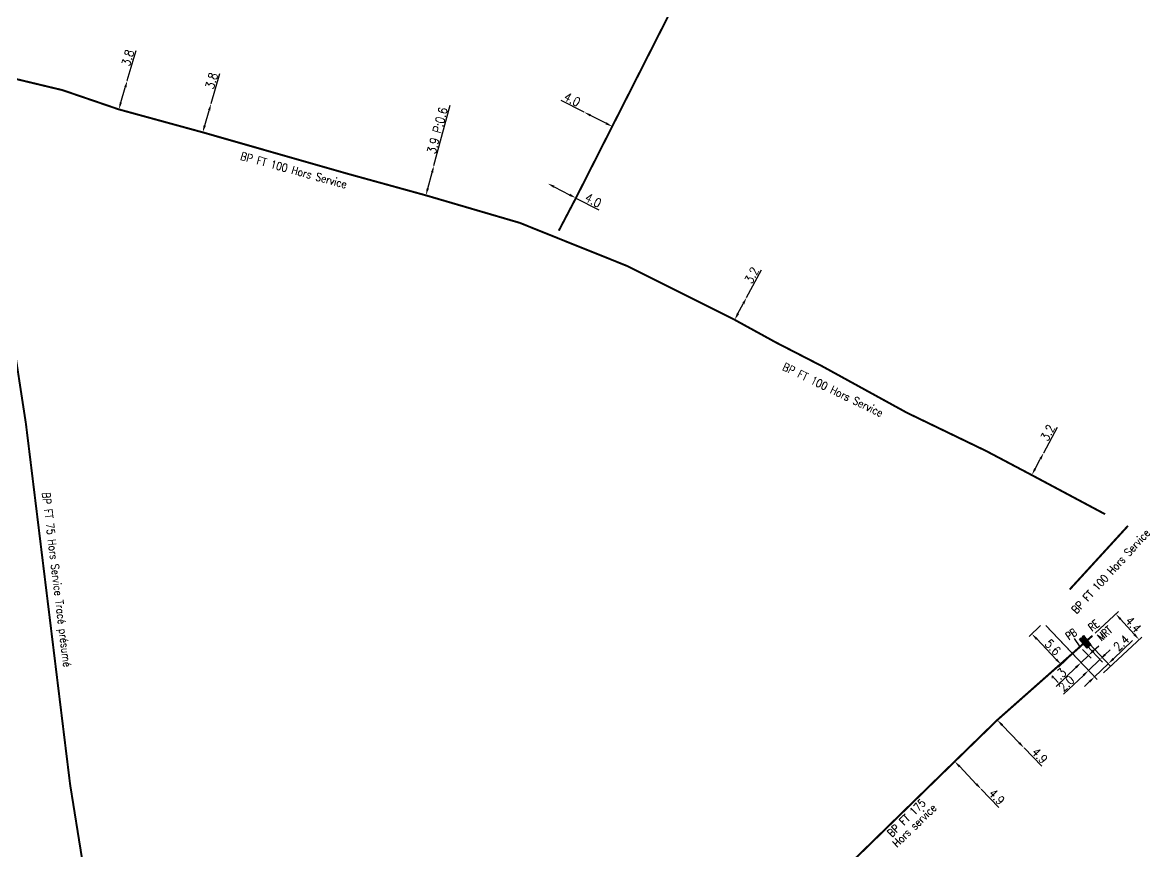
# Model space of a CAD drawing. Header units: millimetres. Extents: x 185000 to 186000, y 128000 to 129005.
# Drawn here: x 185489.5 to 185632.4, y 128526.6 to 128631.7 of the extents above; entities that cross this region are included whole.
import ezdxf
from ezdxf.enums import TextEntityAlignment as Align

# ---------------------------------------------------------------- set-up
doc = ezdxf.new("R2010")
doc.units = ezdxf.units.MM
doc.header["$PDMODE"] = 34
doc.linetypes.add('L_25_FT', pattern=[2000, 1000, 1000])
doc.layers.get('0').update_dxf_attribs({"linetype": 'CONTINUOUS'})
doc.layers.get('DEFPOINTS').update_dxf_attribs({"linetype": 'CONTINUOUS'})
doc.layers.add('L_908', color=5, linetype='CONTINUOUS')
doc.styles.add('G_ROMANS', font='ROMANS.SHX', dxfattribs={"width": 0.75})
doc.styles.get("Standard").update_dxf_attribs({"font": 'romans.shx', "width": 0.85})
doc.linetypes.add('BP_HS', pattern='A,2,-1,["G",Standard,S=0.85,R=0,X=-0.27,Y=-0.4],-1', length=4)
doc.dimstyles.get("Standard").update_dxf_attribs({"dimtxt": 1.5, "dimasz": 1.2, "dimexe": 0.625, "dimexo": 0.625, "dimgap": 0.25, "dimtad": 1, "dimdec": 1, "dimzin": 0, "dimdsep": 46, "dimtxsty": 'Standard', "dimcen": -0.5, "dimadec": 0, "dimazin": 0, "dimtfac": 1, "dimtdec": 1, "dimtmove": 0, "dimatfit": 3, "dimfxl": 0, "dimtolj": 1, "dimtzin": 0, "dimarcsym": 0})

# ---------------------------------------------------------------- blocks, each defined once
blk = doc.blocks.new('*D8')
at = {"layer": 'DEFPOINTS', "color": 0, "linetype": 'Continuous', "transparency": 16777216}
for p in [(185619, 128577.16), (185619, 128577.16), (185617.49, 128574.34)]:
    blk.add_point(p, dxfattribs=at)
at = {"layer": 'L_908', "color": 0, "linetype": 'Continuous', "lineweight": -2, "transparency": 16777216}
for p, q in [((185619, 128577.16), (185620.74, 128580.42)), ((185617.91, 128575.14), (185618.57, 128576.37))]:
    blk.add_line(p, q, dxfattribs=at)
at = {"layer": 'L_908', "color": 0, "linetype": 'Continuous', "transparency": 16777216}
for points in [[(185618.44, 128576.44), (185618.7, 128576.3), (185619, 128577.16)], [(185617.78, 128575.21), (185618.04, 128575.07), (185617.49, 128574.34)]]:
    blk.add_solid(points, dxfattribs=at)
at = {"layer": 'L_908', "color": 0, "linetype": 'Continuous', "transparency": 16777216, "insert": (185619.51, 128579.72), "char_height": 1.125, "attachment_point": 5, "rotation": 61.8582}
blk.add_mtext('\\A1;3.2 ', dxfattribs=at)
blk = doc.blocks.new('*D9')
at = {"layer": 'DEFPOINTS', "color": 0, "linetype": 'Continuous', "transparency": 16777216}
for p in [(185581.32, 128596.85), (185581.32, 128596.85), (185579.82, 128594.03)]:
    blk.add_point(p, dxfattribs=at)
at = {"layer": 'L_908', "color": 0, "linetype": 'Continuous', "lineweight": -2, "transparency": 16777216}
for p, q in [((185581.32, 128596.85), (185583.2, 128600.37)), ((185580.24, 128594.82), (185580.9, 128596.06))]:
    blk.add_line(p, q, dxfattribs=at)
at = {"layer": 'L_908', "color": 0, "linetype": 'Continuous', "transparency": 16777216}
for points in [[(185580.77, 128596.13), (185581.03, 128595.99), (185581.32, 128596.85)], [(185580.11, 128594.89), (185580.38, 128594.75), (185579.82, 128594.03)]]:
    blk.add_solid(points, dxfattribs=at)
at = {"layer": 'L_908', "color": 0, "linetype": 'Continuous', "transparency": 16777216, "insert": (185581.98, 128599.68), "char_height": 1.125, "attachment_point": 5, "rotation": 61.96}
blk.add_mtext('\\A1;3.2', dxfattribs=at)
blk = doc.blocks.new('*D10')
at = {"layer": 'DEFPOINTS', "color": 0, "linetype": 'Continuous', "transparency": 16777216}
for p in [(185556.13, 128611.31), (185556.13, 128611.31), (185559.69, 128609.47)]:
    blk.add_point(p, dxfattribs=at)
at = {"layer": 'L_908', "color": 0, "linetype": 'Continuous', "lineweight": -2, "transparency": 16777216}
for p, q in [((185556.93, 128610.89), (185558.89, 128609.88)), ((185559.69, 128609.47), (185562.6, 128607.97))]:
    blk.add_line(p, q, dxfattribs=at)
at = {"layer": 'L_908', "color": 0, "linetype": 'Continuous', "transparency": 16777216}
for points in [[(185557, 128611.03), (185556.86, 128610.76), (185556.13, 128611.31)], [(185558.96, 128610.02), (185558.82, 128609.75), (185559.69, 128609.47)]]:
    blk.add_solid(points, dxfattribs=at)
at = {"layer": 'L_908', "color": 0, "linetype": 'Continuous', "transparency": 16777216, "insert": (185561.89, 128609.18), "char_height": 1.125, "attachment_point": 5, "rotation": 332.7286}
blk.add_mtext('\\A1;4.0', dxfattribs=at)
blk = doc.blocks.new('*D11')
at = {"layer": 'DEFPOINTS', "color": 0, "linetype": 'Continuous', "transparency": 16777216}
for p in [(185541.69, 128613.58), (185541.69, 128613.58), (185540.67, 128609.81)]:
    blk.add_point(p, dxfattribs=at)
at = {"layer": 'L_908', "color": 0, "linetype": 'Continuous', "lineweight": -2, "transparency": 16777216}
for p, q in [((185541.69, 128613.58), (185543.76, 128621.23)), ((185540.91, 128610.68), (185541.46, 128612.71))]:
    blk.add_line(p, q, dxfattribs=at)
at = {"layer": 'L_908', "color": 0, "linetype": 'Continuous', "transparency": 16777216}
for points in [[(185541.31, 128612.75), (185541.6, 128612.67), (185541.69, 128613.58)], [(185540.76, 128610.72), (185541.05, 128610.64), (185540.67, 128609.81)]]:
    blk.add_solid(points, dxfattribs=at)
at = {"layer": 'L_908', "color": 0, "linetype": 'Continuous', "transparency": 16777216, "insert": (185542.12, 128618.03), "char_height": 1.125, "attachment_point": 5, "rotation": 74.8794}
blk.add_mtext('\\A1;3.9 P:0.6', dxfattribs=at)
blk = doc.blocks.new('*D18')
at = {"layer": 'DEFPOINTS', "color": 0, "linetype": 'Continuous', "transparency": 16777216}
for p in [(185513.44, 128621.44), (185513.44, 128621.44), (185512.37, 128617.8)]:
    blk.add_point(p, dxfattribs=at)
at = {"layer": 'L_908', "color": 0, "linetype": 'Continuous', "lineweight": -2, "transparency": 16777216}
for p, q in [((185513.44, 128621.44), (185514.56, 128625.27)), ((185512.63, 128618.66), (185513.19, 128620.58))]:
    blk.add_line(p, q, dxfattribs=at)
at = {"layer": 'L_908', "color": 0, "linetype": 'Continuous', "transparency": 16777216}
for points in [[(185513.04, 128620.62), (185513.33, 128620.54), (185513.44, 128621.44)], [(185512.48, 128618.7), (185512.77, 128618.62), (185512.37, 128617.8)]]:
    blk.add_solid(points, dxfattribs=at)
at = {"layer": 'L_908', "color": 0, "linetype": 'Continuous', "transparency": 16777216, "insert": (185513.5, 128624.34), "char_height": 1.125, "attachment_point": 5, "rotation": 73.7254}
blk.add_mtext('\\A1;3.8', dxfattribs=at)
blk = doc.blocks.new('*D19')
at = {"layer": 'DEFPOINTS', "color": 0, "linetype": 'Continuous', "transparency": 16777216}
for p in [(185502.81, 128624.36), (185502.81, 128624.36), (185501.74, 128620.71)]:
    blk.add_point(p, dxfattribs=at)
at = {"layer": 'L_908', "color": 0, "linetype": 'Continuous', "lineweight": -2, "transparency": 16777216}
for p, q in [((185502.81, 128624.36), (185503.93, 128628.18)), ((185501.99, 128621.57), (185502.55, 128623.49))]:
    blk.add_line(p, q, dxfattribs=at)
at = {"layer": 'L_908', "color": 0, "linetype": 'Continuous', "transparency": 16777216}
for points in [[(185502.41, 128623.53), (185502.7, 128623.45), (185502.81, 128624.36)], [(185501.85, 128621.61), (185502.13, 128621.53), (185501.74, 128620.71)]]:
    blk.add_solid(points, dxfattribs=at)
at = {"layer": 'L_908', "color": 0, "linetype": 'Continuous', "transparency": 16777216, "insert": (185502.87, 128627.25), "char_height": 1.125, "attachment_point": 5, "rotation": 73.6776}
blk.add_mtext('\\A1;3.8', dxfattribs=at)
blk = doc.blocks.new('L_340_13')
at = {"color": 0, "linetype": 'Continuous', "flags": 128}
blk.add_lwpolyline([(0, 0), (0, 1.25)], dxfattribs=at)
at = {"color": 0, "linetype": 'Continuous', "style": 'G_ROMANS', "width": 0.75}
blk.add_text('PB', height=1, dxfattribs=at).set_placement((0, 1.95), align=Align.MIDDLE)
at = {"color": 0, "linetype": 'Continuous', "width": 0.75, "flags": 3}
for tag, p in [('DEF_LEG', (0, -10)), ('DEF_COUP', (0, -12.5)), ('DEF_TYPE', (0, -15))]:
    blk.add_attdef(tag, text='', height=1.2, dxfattribs=at).set_placement(p, align=Align.MIDDLE)
blk = doc.blocks.new('L_340_17')
at = {"linetype": 'Continuous'}
blk.add_hatch(color=0, dxfattribs=at).paths.add_polyline_path([(0.125, 0.75), (-0.125, 0.75), (-0.125, -0.75), (0.125, -0.75)])
at = {"color": 0, "linetype": 'Continuous'}
blk.add_lwpolyline([(-0.125, 0.75), (0.125, 0.75), (0.125, -0.75), (-0.125, -0.75)], close=True, dxfattribs=at)
at = {"color": 0, "linetype": 'Continuous', "style": 'G_ROMANS', "width": 0.75}
for tag, height, flags, p in [('MRT', 1.5, 8, (0, 3)), ('DEF_LEG', 1.2, 3, (0, -5)), ('DEF_COUP', 1.2, 3, (0, -7.5)), ('DEF_TYPE', 1.2, 3, (0, -10))]:
    blk.add_attdef(tag, text='', height=height, dxfattribs=dict(at, flags=flags)).set_placement(p, align=Align.MIDDLE)
blk = doc.blocks.new('L_340_21')
at = {"linetype": 'Continuous'}
blk.add_hatch(color=0, dxfattribs=at).paths.add_polyline_path([(0.125, 0.75), (-0.125, 0.75), (-0.125, -0.75), (0.125, -0.75)])
at = {"color": 0, "linetype": 'Continuous'}
blk.add_lwpolyline([(-0.125, 0.75), (0.125, 0.75), (0.125, -0.75), (-0.125, -0.75)], close=True, dxfattribs=at)
at = {"color": 0, "linetype": 'Continuous', "width": 0.75}
for tag, height, flags, p in [('RE', 1, 8, (0, 2)), ('DEF_LEG', 1.2, 3, (0, -5)), ('DEF_COUP', 1.2, 3, (0, -7.5)), ('DEF_TYPE', 1.2, 3, (0, -10))]:
    blk.add_attdef(tag, text='', height=height, dxfattribs=dict(at, flags=flags)).set_placement(p, align=Align.MIDDLE)
blk = doc.blocks.new('*D179')
at = {"layer": 'DEFPOINTS', "color": 0, "linetype": 'Continuous', "transparency": 16777216}
for p in [(185618.94, 128555.59), (185617.49, 128554.21), (185623.23, 128552.24)]:
    blk.add_point(p, dxfattribs=at)
at = {"layer": 'L_908', "color": 0, "linetype": 'Continuous', "lineweight": -2, "transparency": 16777216}
for p, q in [((185618.6, 128555.26), (185617.16, 128553.88)), ((185620.6, 128550.96), (185618.12, 128553.56)), ((185622.89, 128551.92), (185620.88, 128549.99))]:
    blk.add_line(p, q, dxfattribs=at)
at = {"layer": 'L_908', "color": 0, "linetype": 'Continuous', "transparency": 16777216}
for points in [[(185618.22, 128553.66), (185618.01, 128553.45), (185617.49, 128554.21)], [(185620.7, 128551.07), (185620.49, 128550.86), (185621.22, 128550.31)]]:
    blk.add_solid(points, dxfattribs=at)
at = {"layer": 'L_908', "color": 0, "linetype": 'Continuous', "transparency": 16777216, "insert": (185620.16, 128552.51), "char_height": 1.125, "attachment_point": 5, "rotation": 313.7285}
blk.add_mtext('\\A1;5.6', dxfattribs=at)
blk = doc.blocks.new('*D180')
at = {"layer": 'DEFPOINTS', "color": 0, "linetype": 'Continuous', "transparency": 16777216}
for p in [(185618.94, 128555.59), (185623.61, 128552.58), (185623.74, 128550.57)]:
    blk.add_point(p, dxfattribs=at)
at = {"layer": 'L_908', "color": 0, "linetype": 'Continuous', "lineweight": -2, "transparency": 16777216}
for p, q in [((185619.26, 128555.25), (185624.06, 128550.23)), ((185625.32, 128552.09), (185625.98, 128552.71)), ((185624.67, 128551.47), (185623.74, 128550.57)), ((185623.93, 128552.24), (185625, 128551.13)), ((185623.08, 128549.95), (185620.57, 128547.54))]:
    blk.add_line(p, q, dxfattribs=at)
at = {"layer": 'L_908', "color": 0, "linetype": 'Continuous', "transparency": 16777216}
for points in [[(185625.22, 128552.2), (185625.43, 128551.98), (185624.67, 128551.47)], [(185622.98, 128550.06), (185623.19, 128549.84), (185623.74, 128550.57)]]:
    blk.add_solid(points, dxfattribs=at)
at = {"layer": 'L_908', "color": 0, "linetype": 'Continuous', "transparency": 16777216, "insert": (185620.86, 128548.86), "char_height": 1.125, "attachment_point": 5, "rotation": 43.7319}
blk.add_mtext('\\A1;1.3', dxfattribs=at)
blk = doc.blocks.new('*D181')
at = {"layer": 'DEFPOINTS', "color": 0, "linetype": 'Continuous', "transparency": 16777216}
for p in [(185618.94, 128555.59), (185624.43, 128553.32), (185625.46, 128548.77)]:
    blk.add_point(p, dxfattribs=at)
at = {"layer": 'L_908', "color": 0, "linetype": 'Continuous', "lineweight": -2, "transparency": 16777216}
for p, q in [((185619.26, 128555.25), (185625.78, 128548.43)), ((185624.75, 128552.98), (185627.52, 128550.09)), ((185627.84, 128551.05), (185630.24, 128553.35)), ((185625.46, 128548.77), (185627.19, 128550.43)), ((185624.81, 128548.15), (185624.16, 128547.52))]:
    blk.add_line(p, q, dxfattribs=at)
at = {"layer": 'L_908', "color": 0, "linetype": 'Continuous', "transparency": 16777216}
for points in [[(185627.74, 128551.16), (185627.95, 128550.94), (185627.19, 128550.43)], [(185624.7, 128548.25), (185624.91, 128548.04), (185625.46, 128548.77)]]:
    blk.add_solid(points, dxfattribs=at)
at = {"layer": 'L_908', "color": 0, "linetype": 'Continuous', "transparency": 16777216, "insert": (185628.85, 128553.05), "char_height": 1.125, "attachment_point": 5, "rotation": 43.7319}
blk.add_mtext('\\A1;2.4', dxfattribs=at)
blk = doc.blocks.new('*D182')
at = {"layer": 'DEFPOINTS', "color": 0, "linetype": 'Continuous', "transparency": 16777216}
for p in [(185618.94, 128555.59), (185624.13, 128553.05), (185624.69, 128549.58)]:
    blk.add_point(p, dxfattribs=at)
at = {"layer": 'L_908', "color": 0, "linetype": 'Continuous', "lineweight": -2, "transparency": 16777216}
for p, q in [((185619.26, 128555.25), (185625.01, 128549.24)), ((185624.45, 128552.72), (185626.45, 128550.62)), ((185626.13, 128550.96), (185624.69, 128549.58)), ((185626.78, 128551.58), (185627.43, 128552.2)), ((185624.04, 128548.95), (185621.53, 128546.56))]:
    blk.add_line(p, q, dxfattribs=at)
at = {"layer": 'L_908', "color": 0, "linetype": 'Continuous', "transparency": 16777216}
for points in [[(185626.68, 128551.69), (185626.88, 128551.47), (185626.13, 128550.96)], [(185623.93, 128549.06), (185624.14, 128548.85), (185624.69, 128549.58)]]:
    blk.add_solid(points, dxfattribs=at)
at = {"layer": 'L_908', "color": 0, "linetype": 'Continuous', "transparency": 16777216, "insert": (185621.87, 128547.92), "char_height": 1.125, "attachment_point": 5, "rotation": 43.7319}
blk.add_mtext('\\A1;2.0', dxfattribs=at)
blk = doc.blocks.new('*D190')
at = {"layer": 'DEFPOINTS', "color": 0, "linetype": 'Continuous', "transparency": 16777216}
for p in [(185607.72, 128538.03), (185611.08, 128534.52), (185611.08, 128534.52)]:
    blk.add_point(p, dxfattribs=at)
at = {"layer": 'L_908', "color": 0, "linetype": 'Continuous', "lineweight": -2, "transparency": 16777216}
for p, q in [((185608.35, 128537.38), (185610.45, 128535.17)), ((185611.08, 128534.52), (185613.31, 128532.19))]:
    blk.add_line(p, q, dxfattribs=at)
at = {"layer": 'L_908', "color": 0, "linetype": 'Continuous', "transparency": 16777216}
for points in [[(185608.45, 128537.48), (185608.24, 128537.27), (185607.72, 128538.03)], [(185610.56, 128535.28), (185610.35, 128535.07), (185611.08, 128534.52)]]:
    blk.add_solid(points, dxfattribs=at)
at = {"layer": 'L_908', "color": 0, "linetype": 'Continuous', "transparency": 16777216, "insert": (185613.05, 128533.55), "char_height": 1.125, "attachment_point": 5, "rotation": 313.7242}
blk.add_mtext('\\A1;4.9', dxfattribs=at)
blk = doc.blocks.new('*D192')
at = {"layer": 'DEFPOINTS', "color": 0, "linetype": 'Continuous', "transparency": 16777216}
for p in [(185613.12, 128543.29), (185616.51, 128539.75), (185616.51, 128539.75)]:
    blk.add_point(p, dxfattribs=at)
at = {"layer": 'L_908', "color": 0, "linetype": 'Continuous', "lineweight": -2, "transparency": 16777216}
for p, q in [((185613.74, 128542.64), (185615.89, 128540.4)), ((185616.51, 128539.75), (185618.75, 128537.42))]:
    blk.add_line(p, q, dxfattribs=at)
at = {"layer": 'L_908', "color": 0, "linetype": 'Continuous', "transparency": 16777216}
for points in [[(185613.85, 128542.74), (185613.63, 128542.53), (185613.12, 128543.29)], [(185616, 128540.5), (185615.78, 128540.3), (185616.51, 128539.75)]]:
    blk.add_solid(points, dxfattribs=at)
at = {"layer": 'L_908', "color": 0, "linetype": 'Continuous', "transparency": 16777216, "insert": (185618.49, 128538.78), "char_height": 1.125, "attachment_point": 5, "rotation": 313.8565}
blk.add_mtext('\\A1;4.9', dxfattribs=at)
blk = doc.blocks.new('*D200')
at = {"layer": 'DEFPOINTS', "color": 0, "linetype": 'Continuous', "transparency": 16777216}
for p in [(185625.18, 128553.97), (185631.09, 128553.48), (185626.22, 128548.95)]:
    blk.add_point(p, dxfattribs=at)
at = {"layer": 'L_908', "color": 0, "linetype": 'Continuous', "lineweight": -2, "transparency": 16777216}
for p, q in [((185625.52, 128554.29), (185628.48, 128557.05)), ((185628.74, 128556.07), (185630.48, 128554.15)), ((185626.57, 128549.27), (185631.43, 128553.8))]:
    blk.add_line(p, q, dxfattribs=at)
at = {"layer": 'L_908', "color": 0, "linetype": 'Continuous', "transparency": 16777216}
for points in [[(185628.85, 128556.17), (185628.63, 128555.97), (185628.14, 128556.73)], [(185630.59, 128554.25), (185630.37, 128554.05), (185631.09, 128553.48)]]:
    blk.add_solid(points, dxfattribs=at)
at = {"layer": 'L_908', "color": 0, "linetype": 'Continuous', "transparency": 16777216, "insert": (185630.36, 128555.4), "char_height": 1.125, "attachment_point": 5, "rotation": 312.2537}
blk.add_mtext('\\A1;4.4', dxfattribs=at)
blk = doc.blocks.new('*D201')
at = {"layer": 'DEFPOINTS', "color": 0, "linetype": 'Continuous', "transparency": 16777216}
for p in [(185560.73, 128620.36), (185560.73, 128620.36), (185564.29, 128618.54)]:
    blk.add_point(p, dxfattribs=at)
at = {"layer": 'L_908', "color": 0, "linetype": 'Continuous', "lineweight": -2, "transparency": 16777216}
for p, q in [((185560.73, 128620.36), (185557.81, 128621.85)), ((185563.49, 128618.95), (185561.53, 128619.95))]:
    blk.add_line(p, q, dxfattribs=at)
at = {"layer": 'L_908', "color": 0, "linetype": 'Continuous', "transparency": 16777216}
for points in [[(185561.6, 128620.08), (185561.46, 128619.82), (185560.73, 128620.36)], [(185563.56, 128619.09), (185563.42, 128618.82), (185564.29, 128618.54)]]:
    blk.add_solid(points, dxfattribs=at)
at = {"layer": 'L_908', "color": 0, "linetype": 'Continuous', "transparency": 16777216, "insert": (185559.21, 128621.97), "char_height": 1.125, "attachment_point": 5, "rotation": 333.0189}
blk.add_mtext('\\A1;4.0', dxfattribs=at)

msp = doc.modelspace()

# ---------------------------------------------------------------- linework, layer by layer
at = {"layer": 'L_908', "linetype": 'BP_HS'}
msp.add_lwpolyline([(185557.52, 128605.33, 0.25, 0.25, 0), (185559.69, 128609.47, 0.25, 0.25, 0), (185564.29, 128618.54, 0.25, 0.25, 0), (185598.92, 128686.75, 0, 0, 0)], format="xyseb", dxfattribs=at)
at = {"layer": 'L_908', "linetype": 'BP_HS', "const_width": 0.25, "flags": 128}
msp.add_lwpolyline([(185481.9, 128626.19), (185481.82, 128623.96), (185482.55, 128622.38), (185485.18, 128619.05), (185487.22, 128598.72), (185487.22, 128598.72), (185489.96, 128580.85), (185495.56, 128535.13), (185506.34, 128467.98), (185506.55, 128466.71)], dxfattribs=at)
at = {"layer": 'L_908', "linetype": 'BP_HS', "const_width": 0.25}
for points in [[(185481.9, 128626.19), (185494.6, 128623.15), (185501.74, 128620.71), (185512.37, 128617.8), (185530.88, 128612.51), (185540.67, 128609.81), (185552.58, 128606.32), (185556.78, 128604.63), (185566.1, 128600.89), (185579.82, 128594.03), (185585.05, 128591.16), (185590.92, 128588.14), (185601.65, 128582.25), (185611.74, 128577.38), (185617.49, 128574.34), (185626.79, 128569.38)], [(185622.3, 128559.84), (185629.69, 128567.91)], [(185625.18, 128553.97), (185624.43, 128553.32), (185624.13, 128553.05)], [(185526.22, 128456.93), (185527.02, 128461.14), (185532.52, 128466.63), (185534.57, 128468.5), (185544.53, 128477.92), (185550.69, 128483.71), (185555.39, 128488.18), (185560.14, 128492.65), (185567.68, 128499.69), (185578.27, 128509.94), (185583.66, 128515.04), (185595.45, 128526.06), (185607.72, 128538.03), (185613.12, 128543.29), (185623.23, 128552.24), (185623.23, 128552.24), (185623.23, 128552.24), (185623.23, 128552.24), (185623.61, 128552.58), (185624.13, 128553.06)]]:
    msp.add_lwpolyline(points, dxfattribs=at)

# ---------------------------------------------------------------- block references
at = {"layer": 'L_908'}
ref = msp.add_blockref('L_340_17', (185624.13, 128553.05), dxfattribs=dict(at, rotation=41.15151585104445))
ref.add_attrib('MRT', 'MRT', dxfattribs={"layer": '0', "color": 0, "linetype": 'Continuous', "height": 1, "rotation": 41.1515, "style": 'G_ROMANS', "width": 0.75, "flags": 8}).set_placement((185626.73, 128554.26), align=Align.MIDDLE)
ref = msp.add_blockref('L_340_21', (185624.43, 128553.32), dxfattribs=dict(at, rotation=38.3843246178849))
ref.add_attrib('RE', 'RE', dxfattribs={"layer": '0', "color": 0, "linetype": 'Continuous', "height": 1, "rotation": 38.3843, "style": 'G_ROMANS', "width": 0.75, "flags": 8}).set_placement((185625.34, 128555.28), align=Align.MIDDLE)
at = {"layer": 'L_908', "rotation": 35.2530767443528}
msp.add_blockref('L_340_13', (185623.61, 128552.58), dxfattribs=at)

# ---------------------------------------------------------------- texts
at = {"layer": 'L_908', "linetype": 'L_25_FT', "width": 0.85}
for s, rotation, p in [('BP FT 100 Hors Service', 344.6039, (185523.93, 128613.02)), ('BP FT 100 Hors Service', 334.2799, (185592.29, 128585.17)), ('BP FT 75 Hors Service Tracé présumé', 276.9932, (185493.72, 128561.07)), ('BP FT 100 Hors Service', 47.5011, (185627.48, 128562.16))]:
    msp.add_text(s, height=1, rotation=rotation, dxfattribs=at).set_placement(p, align=Align.MIDDLE)
at = {"layer": 'L_908', "linetype": 'Continuous', "width": 0.85}
for s, p in [('BP FT 175', (185601.6, 128530.87)), ('Hors service', (185602.59, 128529.93))]:
    msp.add_text(s, height=1, rotation=44.32, dxfattribs=at).set_placement(p, align=Align.MIDDLE)

# ---------------------------------------------------------------- dimensions: what is measured, and where the dimension line sits
at = {"layer": 'L_908', "linetype": 'Continuous'}
for base, p1, p2, angle, text, picture, middle in [((185502.81, 128624.36), (185501.74, 128620.71), (185502.81, 128624.36), 253.6776, '3.8', '*D19', (185503.59, 128627.04)), ((185513.44, 128621.44), (185512.37, 128617.8), (185513.44, 128621.44), 253.7254, '3.8', '*D18', (185514.22, 128624.13)), ((185541.69, 128613.58), (185540.67, 128609.81), (185541.69, 128613.58), 254.8794, '<> P:0.6', '*D11', (185542.84, 128617.84)), ((185619, 128577.16), (185617.49, 128574.34), (185619, 128577.16), 241.8582, '<> ', '*D8', (185620.18, 128579.37)), ((185617.49, 128554.21), (185623.23, 128552.24), (185618.94, 128555.59), 313.7285, '5.6', '*D179', (185619.61, 128551.99))]:
    dim = msp.add_linear_dim(base=base, p1=p1, p2=p2, angle=angle, text=text, dimstyle='Standard', override={"dimscale": 0.75}, dxfattribs=at)
    dim.commit()
    dim.dimension.update_dxf_attribs({"geometry": picture, "text_midpoint": middle, "dimtype": 160})
for base, p1, p2, angle, override, picture, middle in [((185560.73, 128620.36), (185564.29, 128618.54), (185560.73, 128620.36), 333.0189, {"dimscale": 0.75}, '*D201', (185558.87, 128621.31)), ((185556.13, 128611.31), (185559.69, 128609.47), (185556.13, 128611.31), 332.7286, {"dimscale": 0.75}, '*D10', (185561.54, 128608.52)), ((185581.32, 128596.85), (185579.82, 128594.03), (185581.32, 128596.85), 241.96, {"dimscale": 0.75}, '*D9', (185582.64, 128599.32)), ((185631.09, 128553.48), (185625.18, 128553.97), (185626.22, 128548.95), 132.2537, {"dimscale": 0.75}, '*D200', (185629.8, 128554.9)), ((185623.74, 128550.57), (185623.61, 128552.58), (185618.94, 128555.59), 43.7319, {"dimscale": 0.75, "dimatfit": 0}, '*D180', (185621.38, 128548.32)), ((185625.46, 128548.77), (185624.43, 128553.32), (185618.94, 128555.59), 43.7319, {"dimscale": 0.75, "dimatfit": 0}, '*D181', (185629.37, 128552.51)), ((185624.69, 128549.58), (185624.13, 128553.05), (185618.94, 128555.59), 43.7319, {"dimscale": 0.75, "dimatfit": 0}, '*D182', (185622.39, 128547.38)), ((185616.51, 128539.75), (185613.12, 128543.29), (185616.51, 128539.75), 133.8565, {"dimscale": 0.75}, '*D192', (185617.95, 128538.26)), ((185611.0761, 128534.5218), (185607.7238, 128538.0268), (185611.0761, 128534.5218), 133.7242, {"dimscale": 0.75}, '*D190', (185612.5044, 128533.0284))]:
    dim = msp.add_linear_dim(base=base, p1=p1, p2=p2, angle=angle, dimstyle='Standard', override=override, dxfattribs=at)
    dim.commit()
    dim.dimension.update_dxf_attribs({"geometry": picture, "text_midpoint": middle, "dimtype": 160})

doc.saveas('drawing.dxf')
